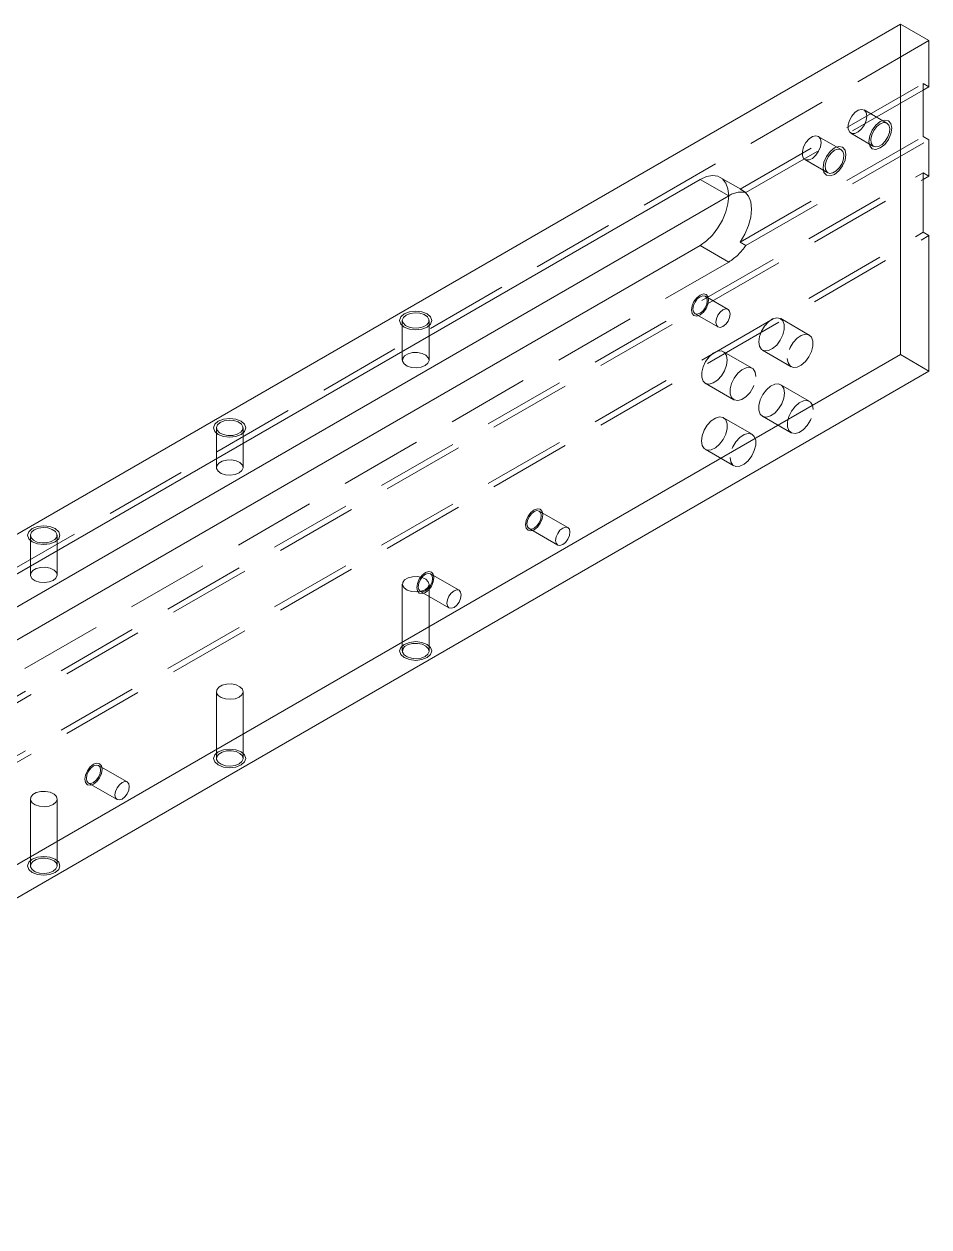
# Model space of a CAD drawing. Extents: x 83 to 30050, y -7164 to 695.
# Drawn here: x 11380.5 to 11492.3, y -1423.3 to -1274.7 of the extents above; entities that cross this region are included whole.
import ezdxf

# ---------------------------------------------------------------- set-up
doc = ezdxf.new("R2010")
doc.units = 0
doc.header["$LTSCALE"] = 8
doc.header["$MEASUREMENT"] = 0
doc.linetypes.add('HIDDEN', pattern=[1.905, 1.27, -0.635])
doc.layers.get('0').update_dxf_attribs({"linetype": 'CONTINUOUS'})

msp = doc.modelspace()

# ---------------------------------------------------------------- linework, layer by layer
at = {"color": 7, "linetype": 'Continuous', "lineweight": 15}
for p, q in [((11488.791, -1274.66), (11372.826, -1341.605)), ((11488.791, -1315.487), (11488.791, -1274.66)), ((11488.791, -1274.66), (11492.327, -1276.701)), ((11492.327, -1282.417), (11492.327, -1276.701)), ((11492.327, -1282.417), (11491.62, -1282.009)), ((11491.62, -1282.009), (11491.62, -1288.541)), ((11491.62, -1282.825), (11492.327, -1282.417)), ((11491.62, -1288.541), (11492.327, -1288.949)), ((11492.327, -1293.44), (11492.327, -1288.949)), ((11464.043, -1293.846), (11297.873, -1389.774)), ((11464.043, -1293.846), (11467.578, -1295.887)), ((11492.327, -1293.44), (11491.62, -1293.032)), ((11491.62, -1293.032), (11491.62, -1300.381)), ((11491.62, -1293.848), (11492.327, -1293.44)), ((11467.578, -1295.887), (11301.408, -1391.815)), ((11491.62, -1300.381), (11492.327, -1300.789)), ((11492.327, -1317.528), (11492.327, -1300.789)), ((11297.873, -1397.94), (11464.043, -1302.012)), ((11372.826, -1382.432), (11488.791, -1315.487)), ((11488.791, -1315.487), (11492.327, -1317.528)), ((11376.361, -1384.474), (11492.327, -1317.528))]:
    msp.add_line(p, q, dxfattribs=at)
at = {"color": 7, "linetype": 'HIDDEN', "lineweight": 0}
for p, q in [((11492.327, -1276.701), (11376.361, -1343.646)), ((11468.992, -1295.071), (11491.62, -1282.009)), ((11469.7, -1295.479), (11491.62, -1282.825)), ((11487.141, -1286.907), (11484.313, -1285.274)), ((11482.663, -1288.132), (11485.492, -1289.765)), ((11468.992, -1301.603), (11491.62, -1288.541)), ((11469.7, -1302.012), (11492.327, -1288.949)), ((11481.485, -1290.173), (11478.656, -1288.54)), ((11477.006, -1291.398), (11479.835, -1293.031)), ((11279.488, -1415.493), (11491.62, -1293.032)), ((11280.195, -1415.901), (11491.62, -1293.848)), ((11469.371, -1295.232), (11466.542, -1293.599)), ((11468.992, -1295.071), (11469.7, -1295.479)), ((11279.488, -1422.842), (11491.62, -1300.381)), ((11280.195, -1423.25), (11492.327, -1300.789)), ((11469.7, -1302.012), (11468.992, -1301.603)), ((11464.043, -1302.012), (11467.578, -1304.053)), ((11301.408, -1399.981), (11467.578, -1304.053)), ((11467.496, -1309.911), (11464.668, -1308.278)), ((11463.418, -1310.443), (11466.246, -1312.076)), ((11427.249, -1311.276), (11427.249, -1316.175)), ((11430.549, -1316.175), (11430.549, -1311.276)), ((11477.542, -1313.088), (11474.006, -1311.046)), ((11471.757, -1314.944), (11475.292, -1316.985)), ((11470.471, -1317.17), (11466.935, -1315.129)), ((11464.686, -1319.026), (11468.221, -1321.067)), ((11477.542, -1321.253), (11474.006, -1319.212)), ((11470.471, -1325.335), (11466.935, -1323.294)), ((11471.757, -1323.109), (11475.292, -1325.15)), ((11404.268, -1324.543), (11404.268, -1329.442)), ((11407.568, -1329.442), (11407.568, -1324.543)), ((11464.686, -1327.191), (11468.221, -1329.232)), ((11447.697, -1336.855), (11444.162, -1334.814)), ((11442.912, -1336.979), (11446.447, -1339.02)), ((11381.288, -1337.809), (11381.288, -1342.708)), ((11384.588, -1342.708), (11384.588, -1337.809)), ((11434.262, -1344.611), (11430.726, -1342.57)), ((11427.249, -1343.856), (11427.249, -1352.103)), ((11429.477, -1344.735), (11433.012, -1346.776)), ((11430.549, -1352.103), (11430.549, -1343.856)), ((11404.268, -1357.123), (11404.268, -1365.37)), ((11407.568, -1365.37), (11407.568, -1357.123)), ((11393.25, -1368.286), (11389.714, -1366.245)), ((11388.464, -1368.411), (11392, -1370.452)), ((11381.288, -1370.389), (11381.288, -1378.636)), ((11384.588, -1378.636), (11384.588, -1370.389))]:
    msp.add_line(p, q, dxfattribs=at)
at = {"color": 7, "linetype": 'Continuous', "lineweight": 15, "flags": 128}
for points in [[(11484.655, -1286.03), (11484.576, -1285.589), (11484.35, -1285.298), (11484.008, -1285.197), (11483.596, -1285.3), (11483.169, -1285.592), (11482.785, -1286.034), (11482.496, -1286.567), (11482.341, -1287.118), (11482.341, -1287.613), (11482.496, -1287.985), (11482.785, -1288.185), (11483.169, -1288.184), (11483.596, -1287.983), (11484.008, -1287.609), (11484.35, -1287.113), (11484.576, -1286.562), (11484.655, -1286.03)], [(11478.998, -1289.296), (11478.919, -1288.854), (11478.693, -1288.564), (11478.351, -1288.463), (11477.939, -1288.565), (11477.512, -1288.858), (11477.128, -1289.3), (11476.839, -1289.832), (11476.684, -1290.384), (11476.684, -1290.879), (11476.839, -1291.251), (11477.128, -1291.45), (11477.512, -1291.449), (11477.939, -1291.249), (11478.351, -1290.875), (11478.693, -1290.379), (11478.919, -1289.828), (11478.998, -1289.296)], [(11464.043, -1302.012), (11464.829, -1301.455), (11465.577, -1300.722), (11466.247, -1299.849), (11466.807, -1298.879), (11467.228, -1297.862), (11467.49, -1296.848), (11467.578, -1295.888), (11467.49, -1295.031), (11467.228, -1294.319), (11466.807, -1293.788), (11466.247, -1293.465), (11465.577, -1293.365), (11464.829, -1293.495), (11464.043, -1293.846)], [(11464.927, -1308.85), (11464.859, -1308.499), (11464.668, -1308.278), (11464.381, -1308.222), (11464.043, -1308.34), (11463.704, -1308.613), (11463.418, -1309), (11463.226, -1309.441), (11463.159, -1309.871), (11463.226, -1310.223), (11463.418, -1310.443), (11463.704, -1310.499), (11464.043, -1310.381), (11464.381, -1310.108), (11464.668, -1309.722), (11464.859, -1309.28), (11464.927, -1308.85)], [(11471.291, -1313.914), (11471.377, -1314.46), (11471.626, -1314.848), (11472.011, -1315.035), (11472.491, -1315.002), (11473.013, -1314.75), (11473.521, -1314.309), (11473.959, -1313.725), (11474.281, -1313.062), (11474.451, -1312.392), (11474.451, -1311.787), (11474.281, -1311.313), (11473.959, -1311.021), (11473.521, -1310.944), (11473.013, -1311.088), (11472.491, -1311.44), (11472.011, -1311.959), (11471.626, -1312.591), (11471.377, -1313.267), (11471.291, -1313.914)], [(11430.066, -1316.849), (11430.409, -1316.56), (11430.548, -1316.219), (11430.464, -1315.872), (11430.169, -1315.567), (11429.702, -1315.343), (11429.127, -1315.232), (11428.522, -1315.248), (11427.967, -1315.389), (11427.538, -1315.637), (11427.293, -1315.957), (11427.265, -1316.307), (11427.458, -1316.639), (11427.845, -1316.908), (11428.375, -1317.078), (11428.976, -1317.127), (11429.566, -1317.047), (11430.066, -1316.849)], [(11467.401, -1316.159), (11467.315, -1315.612), (11467.066, -1315.224), (11466.681, -1315.037), (11466.201, -1315.071), (11465.679, -1315.322), (11465.171, -1315.764), (11464.733, -1316.348), (11464.411, -1317.01), (11464.241, -1317.681), (11464.241, -1318.285), (11464.411, -1318.759), (11464.733, -1319.051), (11465.171, -1319.129), (11465.679, -1318.984), (11466.201, -1318.633), (11466.681, -1318.113), (11467.066, -1317.481), (11467.315, -1316.805), (11467.401, -1316.159)], [(11474.472, -1320.242), (11474.386, -1319.695), (11474.137, -1319.307), (11473.752, -1319.12), (11473.272, -1319.154), (11472.75, -1319.405), (11472.242, -1319.847), (11471.804, -1320.431), (11471.482, -1321.094), (11471.312, -1321.764), (11471.312, -1322.369), (11471.482, -1322.843), (11471.804, -1323.134), (11472.242, -1323.212), (11472.75, -1323.067), (11473.272, -1322.716), (11473.752, -1322.196), (11474.137, -1321.564), (11474.386, -1320.888), (11474.472, -1320.242)], [(11464.219, -1326.161), (11464.306, -1326.708), (11464.555, -1327.096), (11464.94, -1327.283), (11465.42, -1327.249), (11465.942, -1326.998), (11466.45, -1326.556), (11466.888, -1325.972), (11467.21, -1325.309), (11467.38, -1324.639), (11467.38, -1324.034), (11467.21, -1323.56), (11466.888, -1323.269), (11466.45, -1323.191), (11465.942, -1323.336), (11465.42, -1323.687), (11464.94, -1324.207), (11464.555, -1324.839), (11464.306, -1325.515), (11464.219, -1326.161)], [(11407.085, -1330.115), (11407.428, -1329.827), (11407.567, -1329.486), (11407.483, -1329.139), (11407.188, -1328.833), (11406.721, -1328.61), (11406.146, -1328.498), (11405.541, -1328.515), (11404.986, -1328.656), (11404.557, -1328.903), (11404.312, -1329.224), (11404.284, -1329.573), (11404.477, -1329.905), (11404.864, -1330.175), (11405.394, -1330.345), (11405.995, -1330.393), (11406.585, -1330.313), (11407.085, -1330.115)], [(11444.42, -1335.386), (11444.353, -1335.034), (11444.162, -1334.814), (11443.875, -1334.758), (11443.537, -1334.876), (11443.198, -1335.149), (11442.912, -1335.535), (11442.72, -1335.977), (11442.653, -1336.407), (11442.72, -1336.758), (11442.912, -1336.979), (11443.198, -1337.035), (11443.537, -1336.917), (11443.875, -1336.644), (11444.162, -1336.257), (11444.353, -1335.815), (11444.42, -1335.386)], [(11384.104, -1343.382), (11384.447, -1343.093), (11384.586, -1342.752), (11384.502, -1342.406), (11384.207, -1342.1), (11383.74, -1341.876), (11383.165, -1341.765), (11382.56, -1341.781), (11382.005, -1341.923), (11381.576, -1342.17), (11381.331, -1342.49), (11381.303, -1342.84), (11381.496, -1343.172), (11381.883, -1343.441), (11382.413, -1343.612), (11383.014, -1343.66), (11383.604, -1343.58), (11384.104, -1343.382)], [(11430.985, -1343.142), (11430.918, -1342.79), (11430.727, -1342.57), (11430.44, -1342.514), (11430.102, -1342.632), (11429.763, -1342.904), (11429.477, -1343.291), (11429.285, -1343.733), (11429.218, -1344.162), (11429.285, -1344.514), (11429.477, -1344.735), (11429.763, -1344.79), (11430.102, -1344.673), (11430.44, -1344.4), (11430.727, -1344.013), (11430.918, -1343.571), (11430.985, -1343.142)], [(11430.066, -1352.776), (11430.409, -1352.488), (11430.548, -1352.147), (11430.464, -1351.8), (11430.169, -1351.494), (11429.702, -1351.271), (11429.127, -1351.16), (11428.522, -1351.176), (11427.967, -1351.317), (11427.538, -1351.565), (11427.293, -1351.885), (11427.265, -1352.235), (11427.458, -1352.566), (11427.845, -1352.836), (11428.375, -1353.006), (11428.976, -1353.054), (11429.566, -1352.974), (11430.066, -1352.776)], [(11407.085, -1366.043), (11407.428, -1365.754), (11407.567, -1365.414), (11407.483, -1365.067), (11407.188, -1364.761), (11406.721, -1364.537), (11406.146, -1364.426), (11405.541, -1364.442), (11404.986, -1364.584), (11404.557, -1364.831), (11404.312, -1365.151), (11404.284, -1365.501), (11404.477, -1365.833), (11404.864, -1366.102), (11405.394, -1366.273), (11405.995, -1366.321), (11406.585, -1366.241), (11407.085, -1366.043)], [(11389.973, -1366.818), (11389.906, -1366.466), (11389.714, -1366.245), (11389.428, -1366.19), (11389.089, -1366.307), (11388.751, -1366.58), (11388.464, -1366.967), (11388.273, -1367.409), (11388.205, -1367.838), (11388.273, -1368.19), (11388.464, -1368.411), (11388.751, -1368.466), (11389.089, -1368.349), (11389.428, -1368.076), (11389.714, -1367.689), (11389.906, -1367.247), (11389.973, -1366.818)], [(11384.104, -1379.31), (11384.447, -1379.021), (11384.586, -1378.68), (11384.502, -1378.333), (11384.207, -1378.028), (11383.74, -1377.804), (11383.165, -1377.693), (11382.56, -1377.709), (11382.005, -1377.85), (11381.576, -1378.098), (11381.331, -1378.418), (11381.303, -1378.768), (11381.496, -1379.1), (11381.883, -1379.369), (11382.413, -1379.539), (11383.014, -1379.588), (11383.604, -1379.508), (11384.104, -1379.31)]]:
    msp.add_lwpolyline(points, dxfattribs=at)
at = {"color": 7, "linetype": 'Continuous', "lineweight": 0, "flags": 128}
for points in [[(11486.317, -1286.703), (11485.775, -1287.14), (11485.317, -1287.759), (11485.01, -1288.466), (11484.902, -1289.153), (11485.01, -1289.716), (11485.317, -1290.068), (11485.775, -1290.157), (11486.317, -1289.969), (11486.858, -1289.533), (11487.317, -1288.914), (11487.623, -1288.207), (11487.731, -1287.52), (11487.623, -1286.957), (11487.317, -1286.604), (11486.858, -1286.515), (11486.317, -1286.703)], [(11480.66, -1289.969), (11480.118, -1290.406), (11479.66, -1291.024), (11479.353, -1291.731), (11479.245, -1292.418), (11479.353, -1292.981), (11479.66, -1293.334), (11480.118, -1293.423), (11480.66, -1293.235), (11481.201, -1292.798), (11481.66, -1292.179), (11481.966, -1291.473), (11482.074, -1290.786), (11481.966, -1290.223), (11481.66, -1289.87), (11481.201, -1289.781), (11480.66, -1289.969)], [(11464.043, -1310.585), (11463.637, -1310.727), (11463.293, -1310.66), (11463.063, -1310.395), (11462.982, -1309.973), (11463.063, -1309.458), (11463.293, -1308.928), (11463.637, -1308.463), (11464.043, -1308.136), (11464.449, -1307.995), (11464.793, -1308.062), (11465.023, -1308.326), (11465.103, -1308.748), (11465.023, -1309.264), (11464.793, -1309.794), (11464.449, -1310.258), (11464.043, -1310.585)], [(11430.314, -1312.092), (11430.747, -1311.718), (11430.899, -1311.276), (11430.747, -1310.834), (11430.314, -1310.459), (11429.665, -1310.209), (11428.899, -1310.121), (11428.134, -1310.209), (11427.485, -1310.459), (11427.052, -1310.834), (11426.899, -1311.276), (11427.052, -1311.718), (11427.485, -1312.092), (11428.134, -1312.343), (11428.899, -1312.43), (11429.665, -1312.343), (11430.314, -1312.092)], [(11407.333, -1325.359), (11407.766, -1324.984), (11407.918, -1324.543), (11407.766, -1324.101), (11407.333, -1323.726), (11406.684, -1323.476), (11405.918, -1323.388), (11405.153, -1323.476), (11404.504, -1323.726), (11404.071, -1324.101), (11403.918, -1324.543), (11404.071, -1324.984), (11404.504, -1325.359), (11405.153, -1325.609), (11405.918, -1325.697), (11406.684, -1325.609), (11407.333, -1325.359)], [(11443.537, -1337.121), (11443.131, -1337.262), (11442.787, -1337.195), (11442.557, -1336.931), (11442.476, -1336.509), (11442.557, -1335.993), (11442.787, -1335.463), (11443.131, -1334.999), (11443.537, -1334.671), (11443.942, -1334.53), (11444.287, -1334.597), (11444.516, -1334.862), (11444.597, -1335.284), (11444.516, -1335.799), (11444.287, -1336.329), (11443.942, -1336.794), (11443.537, -1337.121)], [(11384.352, -1338.626), (11384.785, -1338.251), (11384.938, -1337.809), (11384.785, -1337.367), (11384.352, -1336.993), (11383.703, -1336.742), (11382.938, -1336.655), (11382.172, -1336.742), (11381.523, -1336.993), (11381.09, -1337.367), (11380.938, -1337.809), (11381.09, -1338.251), (11381.523, -1338.626), (11382.172, -1338.876), (11382.938, -1338.964), (11383.703, -1338.876), (11384.352, -1338.626)], [(11430.102, -1344.877), (11429.696, -1345.018), (11429.352, -1344.951), (11429.122, -1344.687), (11429.041, -1344.264), (11429.122, -1343.749), (11429.352, -1343.219), (11429.696, -1342.755), (11430.102, -1342.427), (11430.507, -1342.286), (11430.852, -1342.353), (11431.081, -1342.618), (11431.162, -1343.04), (11431.081, -1343.555), (11430.852, -1344.085), (11430.507, -1344.549), (11430.102, -1344.877)], [(11430.314, -1352.919), (11429.665, -1353.17), (11428.899, -1353.258), (11428.134, -1353.17), (11427.485, -1352.919), (11427.052, -1352.545), (11426.899, -1352.103), (11427.052, -1351.661), (11427.485, -1351.287), (11428.134, -1351.036), (11428.899, -1350.948), (11429.665, -1351.036), (11430.314, -1351.287), (11430.747, -1351.661), (11430.899, -1352.103), (11430.747, -1352.545), (11430.314, -1352.919)], [(11407.333, -1366.186), (11406.684, -1366.436), (11405.918, -1366.524), (11405.153, -1366.436), (11404.504, -1366.186), (11404.071, -1365.811), (11403.918, -1365.37), (11404.071, -1364.928), (11404.504, -1364.553), (11405.153, -1364.303), (11405.918, -1364.215), (11406.684, -1364.303), (11407.333, -1364.553), (11407.766, -1364.928), (11407.918, -1365.37), (11407.766, -1365.811), (11407.333, -1366.186)], [(11389.089, -1368.553), (11388.683, -1368.694), (11388.339, -1368.627), (11388.109, -1368.362), (11388.029, -1367.94), (11388.109, -1367.425), (11388.339, -1366.895), (11388.683, -1366.431), (11389.089, -1366.103), (11389.495, -1365.962), (11389.839, -1366.029), (11390.069, -1366.294), (11390.15, -1366.716), (11390.069, -1367.231), (11389.839, -1367.761), (11389.495, -1368.225), (11389.089, -1368.553)], [(11384.352, -1379.453), (11383.703, -1379.703), (11382.938, -1379.791), (11382.172, -1379.703), (11381.523, -1379.453), (11381.09, -1379.078), (11380.938, -1378.636), (11381.09, -1378.194), (11381.523, -1377.82), (11382.172, -1377.57), (11382.938, -1377.482), (11383.703, -1377.57), (11384.352, -1377.82), (11384.785, -1378.194), (11384.938, -1378.636), (11384.785, -1379.078), (11384.352, -1379.453)]]:
    msp.add_lwpolyline(points, dxfattribs=at)
at = {"color": 7, "linetype": 'HIDDEN', "lineweight": 0, "flags": 128}
for points in [[(11486.317, -1286.989), (11486.738, -1286.837), (11487.103, -1286.887), (11487.361, -1287.133), (11487.478, -1287.541), (11487.439, -1288.057), (11487.248, -1288.611), (11486.931, -1289.127), (11486.531, -1289.537), (11486.102, -1289.784), (11485.702, -1289.836), (11485.385, -1289.686), (11485.194, -1289.353), (11485.155, -1288.883), (11485.272, -1288.339), (11485.531, -1287.794), (11485.895, -1287.323), (11486.317, -1286.989)], [(11480.66, -1290.255), (11481.081, -1290.102), (11481.446, -1290.152), (11481.704, -1290.398), (11481.821, -1290.807), (11481.782, -1291.323), (11481.591, -1291.876), (11481.274, -1292.393), (11480.874, -1292.803), (11480.445, -1293.05), (11480.045, -1293.102), (11479.729, -1292.951), (11479.537, -1292.618), (11479.498, -1292.148), (11479.615, -1291.604), (11479.874, -1291.06), (11480.238, -1290.589), (11480.66, -1290.255)], [(11468.992, -1301.603), (11469.586, -1300.611), (11470.033, -1299.562), (11470.312, -1298.513), (11470.407, -1297.521), (11470.312, -1296.637), (11470.033, -1295.911), (11469.586, -1295.379), (11468.992, -1295.071)], [(11427.733, -1310.602), (11428.233, -1310.405), (11428.823, -1310.324), (11429.424, -1310.373), (11429.954, -1310.543), (11430.341, -1310.812), (11430.534, -1311.144), (11430.506, -1311.494), (11430.261, -1311.814), (11429.832, -1312.062), (11429.277, -1312.203), (11428.672, -1312.219), (11428.097, -1312.108), (11427.63, -1311.884), (11427.335, -1311.579), (11427.251, -1311.232), (11427.39, -1310.891), (11427.733, -1310.602)], [(11466.871, -1312.014), (11467.209, -1311.741), (11467.496, -1311.354), (11467.688, -1310.913), (11467.755, -1310.483), (11467.688, -1310.131), (11467.496, -1309.911), (11467.209, -1309.855), (11466.871, -1309.973), (11466.533, -1310.246), (11466.246, -1310.633), (11466.054, -1311.074), (11465.987, -1311.504), (11466.054, -1311.855), (11466.246, -1312.076), (11466.533, -1312.132), (11466.871, -1312.014)], [(11474.826, -1315.955), (11474.912, -1316.501), (11475.162, -1316.889), (11475.547, -1317.077), (11476.026, -1317.043), (11476.548, -1316.791), (11477.056, -1316.35), (11477.495, -1315.766), (11477.816, -1315.103), (11477.986, -1314.433), (11477.986, -1313.828), (11477.816, -1313.354), (11477.495, -1313.062), (11477.056, -1312.985), (11476.548, -1313.129), (11476.026, -1313.481), (11475.547, -1314), (11475.162, -1314.632), (11474.912, -1315.308), (11474.826, -1315.955)], [(11470.937, -1318.2), (11470.851, -1317.653), (11470.601, -1317.265), (11470.216, -1317.078), (11469.737, -1317.112), (11469.215, -1317.363), (11468.707, -1317.805), (11468.268, -1318.389), (11467.947, -1319.051), (11467.777, -1319.722), (11467.777, -1320.326), (11467.947, -1320.8), (11468.268, -1321.092), (11468.707, -1321.17), (11469.215, -1321.025), (11469.737, -1320.674), (11470.216, -1320.154), (11470.601, -1319.522), (11470.851, -1318.846), (11470.937, -1318.2)], [(11478.008, -1322.283), (11477.922, -1321.736), (11477.673, -1321.348), (11477.287, -1321.161), (11476.808, -1321.195), (11476.286, -1321.446), (11475.778, -1321.888), (11475.339, -1322.472), (11475.018, -1323.135), (11474.848, -1323.805), (11474.848, -1324.41), (11475.018, -1324.884), (11475.339, -1325.175), (11475.778, -1325.253), (11476.286, -1325.108), (11476.808, -1324.757), (11477.287, -1324.237), (11477.673, -1323.605), (11477.922, -1322.929), (11478.008, -1322.283)], [(11404.752, -1323.869), (11405.252, -1323.671), (11405.842, -1323.591), (11406.443, -1323.639), (11406.973, -1323.81), (11407.36, -1324.079), (11407.553, -1324.411), (11407.525, -1324.761), (11407.28, -1325.081), (11406.851, -1325.328), (11406.296, -1325.47), (11405.691, -1325.486), (11405.116, -1325.375), (11404.649, -1325.151), (11404.354, -1324.845), (11404.27, -1324.499), (11404.409, -1324.158), (11404.752, -1323.869)], [(11467.755, -1328.202), (11467.841, -1328.749), (11468.09, -1329.137), (11468.476, -1329.324), (11468.955, -1329.29), (11469.477, -1329.039), (11469.985, -1328.597), (11470.424, -1328.013), (11470.745, -1327.35), (11470.915, -1326.68), (11470.915, -1326.075), (11470.745, -1325.601), (11470.424, -1325.31), (11469.985, -1325.232), (11469.477, -1325.377), (11468.955, -1325.728), (11468.476, -1326.248), (11468.09, -1326.88), (11467.841, -1327.556), (11467.755, -1328.202)], [(11381.771, -1337.136), (11382.271, -1336.938), (11382.861, -1336.858), (11383.462, -1336.906), (11383.992, -1337.076), (11384.379, -1337.346), (11384.572, -1337.678), (11384.544, -1338.027), (11384.299, -1338.347), (11383.87, -1338.595), (11383.315, -1338.736), (11382.71, -1338.753), (11382.135, -1338.641), (11381.668, -1338.418), (11381.373, -1338.112), (11381.289, -1337.765), (11381.428, -1337.424), (11381.771, -1337.136)], [(11446.188, -1338.448), (11446.256, -1338.018), (11446.447, -1337.576), (11446.734, -1337.19), (11447.072, -1336.917), (11447.41, -1336.799), (11447.697, -1336.855), (11447.889, -1337.075), (11447.956, -1337.427), (11447.889, -1337.857), (11447.697, -1338.298), (11447.41, -1338.685), (11447.072, -1338.958), (11446.734, -1339.076), (11446.447, -1339.02), (11446.256, -1338.799), (11446.188, -1338.448)], [(11430.066, -1344.529), (11430.409, -1344.241), (11430.548, -1343.9), (11430.464, -1343.553), (11430.169, -1343.247), (11429.702, -1343.024), (11429.127, -1342.912), (11428.522, -1342.929), (11427.967, -1343.07), (11427.538, -1343.318), (11427.293, -1343.638), (11427.265, -1343.987), (11427.458, -1344.319), (11427.845, -1344.589), (11428.375, -1344.759), (11428.976, -1344.807), (11429.566, -1344.727), (11430.066, -1344.529)], [(11432.753, -1346.203), (11432.82, -1345.774), (11433.012, -1345.332), (11433.299, -1344.945), (11433.637, -1344.673), (11433.975, -1344.555), (11434.262, -1344.611), (11434.454, -1344.831), (11434.521, -1345.183), (11434.454, -1345.612), (11434.262, -1346.054), (11433.975, -1346.441), (11433.637, -1346.714), (11433.299, -1346.831), (11433.012, -1346.776), (11432.82, -1346.555), (11432.753, -1346.203)], [(11407.085, -1357.796), (11407.428, -1357.507), (11407.567, -1357.166), (11407.483, -1356.82), (11407.188, -1356.514), (11406.721, -1356.29), (11406.146, -1356.179), (11405.541, -1356.195), (11404.986, -1356.337), (11404.557, -1356.584), (11404.312, -1356.904), (11404.284, -1357.254), (11404.477, -1357.586), (11404.864, -1357.855), (11405.394, -1358.026), (11405.995, -1358.074), (11406.585, -1357.994), (11407.085, -1357.796)], [(11391.741, -1369.879), (11391.808, -1369.45), (11392, -1369.008), (11392.287, -1368.621), (11392.625, -1368.348), (11392.963, -1368.231), (11393.25, -1368.287), (11393.441, -1368.507), (11393.509, -1368.859), (11393.441, -1369.288), (11393.25, -1369.73), (11392.963, -1370.117), (11392.625, -1370.39), (11392.287, -1370.507), (11392, -1370.452), (11391.808, -1370.231), (11391.741, -1369.879)], [(11384.104, -1371.063), (11384.447, -1370.774), (11384.586, -1370.433), (11384.502, -1370.086), (11384.207, -1369.781), (11383.74, -1369.557), (11383.165, -1369.446), (11382.56, -1369.462), (11382.005, -1369.603), (11381.576, -1369.851), (11381.331, -1370.171), (11381.303, -1370.521), (11381.496, -1370.853), (11381.883, -1371.122), (11382.413, -1371.292), (11383.014, -1371.341), (11383.604, -1371.261), (11384.104, -1371.063)]]:
    msp.add_lwpolyline(points, dxfattribs=at)
at = {"color": 7, "linetype": 'HIDDEN', "lineweight": 0}
for centre, radius, start, end in [((11469.124, -1298.205), 2.786, 78.07991, 123.69766), ((11463.996, -1298.207), 6.857, 301.50037, 326.29292)]:
    msp.add_arc(centre, radius, start, end, dxfattribs=at)

doc.saveas('drawing.dxf')
